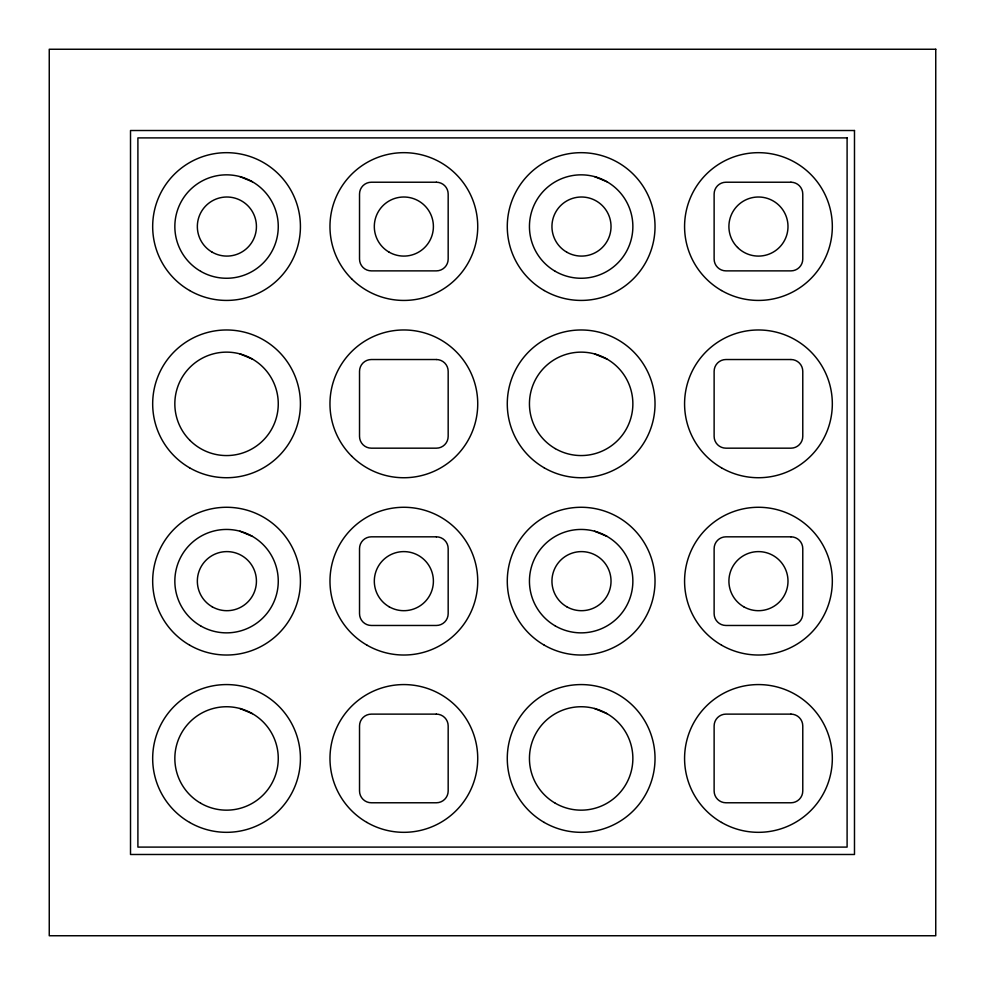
<?xml version="1.0" encoding="UTF-8"?>
<svg xmlns="http://www.w3.org/2000/svg" width="985" height="985" viewBox="0 0 985 985"><rect width="100%" height="100%" fill="white"/><g stroke="black" fill="none" stroke-linecap="round" stroke-linejoin="round"><path stroke-width="1.48" d="M594.534 176.598L607.006 181.769M239.934 176.598L252.406 181.769M594.534 353.898L607.006 359.069M239.934 353.898L252.406 359.069M594.534 531.198L607.006 536.369M239.934 531.198L252.406 536.369M594.534 708.498L607.006 713.669M239.934 708.498L252.406 713.669M935.75 49.25L49.25 49.25L49.25 935.75L935.75 935.75L935.75 49.25M854.487 130.512L130.512 130.512L130.512 854.487L854.487 854.487L854.487 130.512M847.1 137.9L137.9 137.9L137.9 847.1L847.1 847.1L847.1 137.9M436.355 182.225L371.345 182.225A11.82 11.82 0 0 0 359.525 194.045L359.525 259.055A11.82 11.82 0 0 0 371.345 270.875L436.355 270.875A11.82 11.82 0 0 0 448.175 259.055L448.175 194.045A11.82 11.82 0 0 0 436.355 182.225M790.955 182.225L725.945 182.225A11.82 11.82 0 0 0 714.125 194.045L714.125 259.055A11.82 11.82 0 0 0 725.945 270.875L790.955 270.875A11.82 11.82 0 0 0 802.775 259.055L802.775 194.045A11.82 11.82 0 0 0 790.955 182.225M436.355 359.525L371.345 359.525A11.82 11.82 0 0 0 359.525 371.345L359.525 436.355A11.82 11.82 0 0 0 371.345 448.175L436.355 448.175A11.82 11.82 0 0 0 448.175 436.355L448.175 371.345A11.82 11.82 0 0 0 436.355 359.525M790.955 359.525L725.945 359.525A11.82 11.82 0 0 0 714.125 371.345L714.125 436.355A11.82 11.82 0 0 0 725.945 448.175L790.955 448.175A11.82 11.82 0 0 0 802.775 436.355L802.775 371.345A11.82 11.82 0 0 0 790.955 359.525M436.355 536.825L371.345 536.825A11.82 11.82 0 0 0 359.525 548.645L359.525 613.655A11.82 11.82 0 0 0 371.345 625.475L436.355 625.475A11.82 11.82 0 0 0 448.175 613.655L448.175 548.645A11.82 11.82 0 0 0 436.355 536.825M790.955 536.825L725.945 536.825A11.82 11.82 0 0 0 714.125 548.645L714.125 613.655A11.82 11.82 0 0 0 725.945 625.475L790.955 625.475A11.82 11.82 0 0 0 802.775 613.655L802.775 548.645A11.82 11.82 0 0 0 790.955 536.825M436.355 714.125L371.345 714.125A11.82 11.82 0 0 0 359.525 725.945L359.525 790.955A11.82 11.82 0 0 0 371.345 802.775L436.355 802.775A11.82 11.82 0 0 0 448.175 790.955L448.175 725.945A11.82 11.82 0 0 0 436.355 714.125M790.955 714.125L725.945 714.125A11.82 11.82 0 0 0 714.125 725.945L714.125 790.955A11.82 11.82 0 0 0 725.945 802.775L790.955 802.775A11.82 11.82 0 0 0 802.775 790.955L802.775 725.945A11.82 11.82 0 0 0 790.955 714.125M189.612 645.126A73.875 73.875 0 0 0 300.425 581.15A73.875 73.875 0 0 0 189.612 517.174A73.875 73.875 0 0 0 189.612 645.126M544.212 290.526A73.875 73.875 0 0 0 655.025 226.55A73.875 73.875 0 0 0 544.212 162.574A73.875 73.875 0 0 0 544.212 290.526M544.212 645.126A73.875 73.875 0 0 0 655.025 581.15A73.875 73.875 0 0 0 544.212 517.174A73.875 73.875 0 0 0 544.212 645.126M721.512 467.826A73.875 73.875 0 0 0 832.325 403.85A73.875 73.875 0 0 0 721.512 339.874A73.875 73.875 0 0 0 721.512 467.826M189.612 290.526A73.875 73.875 0 0 0 300.425 226.55A73.875 73.875 0 0 0 189.612 162.574A73.875 73.875 0 0 0 189.612 290.526M544.212 467.826A73.875 73.875 0 0 0 655.025 403.85A73.875 73.875 0 0 0 544.212 339.874A73.875 73.875 0 0 0 544.212 467.826M366.912 822.426A73.875 73.875 0 0 0 477.725 758.45A73.875 73.875 0 0 0 366.912 694.474A73.875 73.875 0 0 0 366.912 822.426M721.512 290.526A73.875 73.875 0 0 0 832.325 226.55A73.875 73.875 0 0 0 721.512 162.574A73.875 73.875 0 0 0 721.512 290.526M189.612 822.426A73.875 73.875 0 0 0 300.425 758.45A73.875 73.875 0 0 0 189.612 694.474A73.875 73.875 0 0 0 189.612 822.426M351.608 456.092A73.875 73.875 0 0 0 475.213 422.971A73.875 73.875 0 0 0 384.729 332.487A73.875 73.875 0 0 0 351.608 456.092M189.612 467.826A73.875 73.875 0 0 0 300.425 403.85A73.875 73.875 0 0 0 189.612 339.874A73.875 73.875 0 0 0 189.612 467.826M544.212 822.426A73.875 73.875 0 0 0 655.025 758.45A73.875 73.875 0 0 0 544.212 694.474A73.875 73.875 0 0 0 544.212 822.426M721.512 645.126A73.875 73.875 0 0 0 832.325 581.15A73.875 73.875 0 0 0 721.512 517.174A73.875 73.875 0 0 0 721.512 645.126M721.512 822.426A73.875 73.875 0 0 0 832.325 758.45A73.875 73.875 0 0 0 721.512 694.474A73.875 73.875 0 0 0 721.512 822.426M351.608 278.792A73.875 73.875 0 0 0 475.213 245.671A73.875 73.875 0 0 0 384.729 155.187A73.875 73.875 0 0 0 351.608 278.792M366.912 645.126A73.875 73.875 0 0 0 477.725 581.15A73.875 73.875 0 0 0 366.912 517.174A73.875 73.875 0 0 0 366.912 645.126M212.107 252.135A29.55 29.55 0 0 0 256.432 226.55A29.55 29.55 0 0 0 212.107 200.965A29.55 29.55 0 0 0 212.107 252.135M200.694 271.331A51.712 51.712 0 0 0 278.262 226.55A51.712 51.712 0 0 0 200.694 181.769A51.712 51.712 0 0 0 200.694 271.331M189.982 440.418A51.712 51.712 0 0 0 276.502 417.234A51.712 51.712 0 0 0 213.166 353.898A51.712 51.712 0 0 0 189.982 440.418M389.075 252.135A29.55 29.55 0 0 0 433.4 226.55A29.55 29.55 0 0 0 389.075 200.965A29.55 29.55 0 0 0 389.075 252.135M389.075 606.735A29.55 29.55 0 0 0 433.4 581.15A29.55 29.55 0 0 0 389.075 555.565A29.55 29.55 0 0 0 389.075 606.735M212.107 606.735A29.55 29.55 0 0 0 256.432 581.15A29.55 29.55 0 0 0 212.107 555.565A29.55 29.55 0 0 0 212.107 606.735M200.694 625.931A51.712 51.712 0 0 0 278.262 581.15A51.712 51.712 0 0 0 200.694 536.369A51.712 51.712 0 0 0 200.694 625.931M200.694 803.231A51.712 51.712 0 0 0 278.262 758.45A51.712 51.712 0 0 0 200.694 713.669A51.712 51.712 0 0 0 200.694 803.231M555.294 271.331A51.712 51.712 0 0 0 632.862 226.55A51.712 51.712 0 0 0 555.294 181.769A51.712 51.712 0 0 0 555.294 271.331M566.707 252.135A29.55 29.55 0 0 0 611.032 226.55A29.55 29.55 0 0 0 566.707 200.965A29.55 29.55 0 0 0 566.707 252.135M555.294 448.631A51.712 51.712 0 0 0 632.862 403.85A51.712 51.712 0 0 0 555.294 359.069A51.712 51.712 0 0 0 555.294 448.631M555.294 625.931A51.712 51.712 0 0 0 632.862 581.15A51.712 51.712 0 0 0 555.294 536.369A51.712 51.712 0 0 0 555.294 625.931M566.707 606.735A29.55 29.55 0 0 0 611.032 581.15A29.55 29.55 0 0 0 566.707 555.565A29.55 29.55 0 0 0 566.707 606.735M555.294 803.231A51.712 51.712 0 0 0 632.862 758.45A51.712 51.712 0 0 0 555.294 713.669A51.712 51.712 0 0 0 555.294 803.231M737.556 247.444A29.55 29.55 0 0 0 786.99 234.196A29.55 29.55 0 0 0 750.804 198.01A29.55 29.55 0 0 0 737.556 247.444M743.675 606.735A29.55 29.55 0 0 0 788 581.15A29.55 29.55 0 0 0 743.675 555.565A29.55 29.55 0 0 0 743.675 606.735"/></g></svg>
